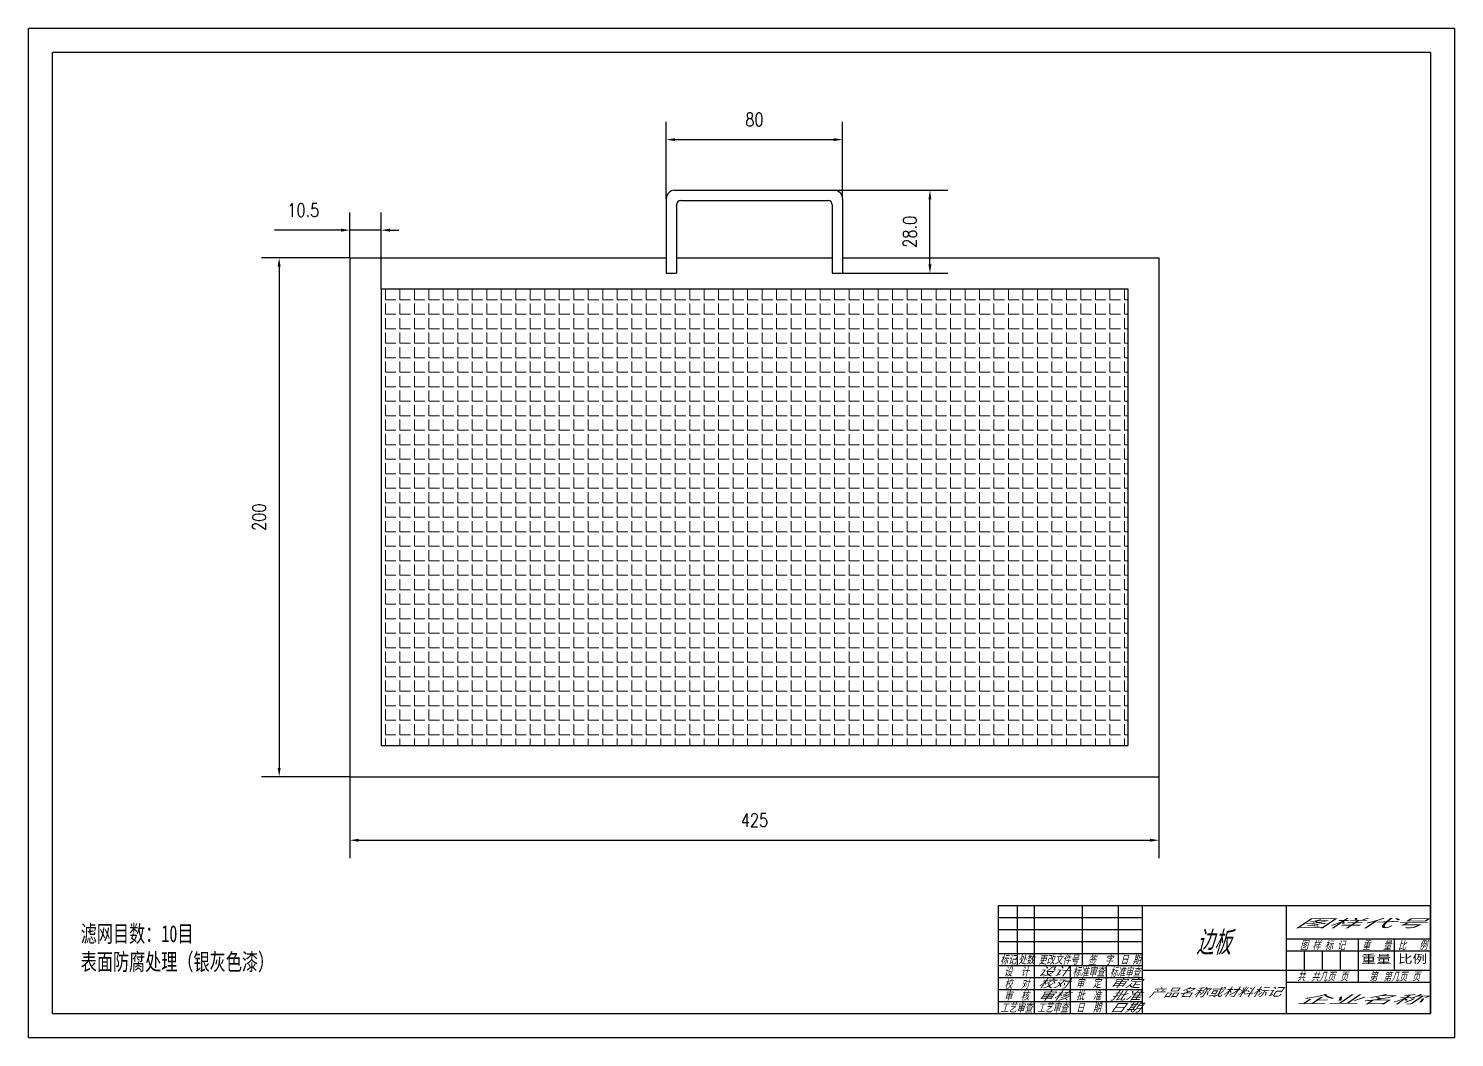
# Model space of a CAD drawing. Header units: millimetres. Extents: x -8604 to -3995, y 3123 to 6155.
# Drawn here: x -5632.3 to -5151.1, y 5046.4 to 5386.6 of the extents above; entities that cross this region are included whole.
import ezdxf
from ezdxf.enums import TextEntityAlignment as Align

# ---------------------------------------------------------------- set-up
doc = ezdxf.new("R2010")
doc.units = ezdxf.units.MM
doc.layers.get('DEFPOINTS').update_dxf_attribs({"color": 30})
for name, color, linetype in [('1轮廓实线层', 7, 'Continuous'), ('2细线层', 4, 'Continuous'), ('6文字层', 3, 'Continuous'), ('图框层', 7, 'Continuous'), ('标注', 1, 'Continuous')]:
    doc.layers.add(name, color=color, linetype=linetype)
doc.layers.add('尺寸标注', color=1, linetype='Continuous', lineweight=15)
doc.layers.add('画图', color=7, linetype='Continuous', lineweight=25)
doc.styles.add('gbeitc 3.5', font='gbeitc.shx', dxfattribs={"height": 7, "bigfont": 'gbcbig.shx'})
doc.styles.add('PC_TEXTSTYLE', font='isocp.shx', dxfattribs={"width": 0.8, "bigfont": 'hzfs.shx'})
doc.styles.add('TH_GBDIM', font='romans.shx', dxfattribs={"width": 0.8, "bigfont": 'gbcbig.shx'})
doc.styles.add('一比二', font='', dxfattribs={"width": 0.7, "height": 6})
doc.styles.get('一比二').set_extended_font_data('SimSun')
doc.dimstyles.new('TH_GBDIM', dxfattribs={"dimscale": 3, "dimtxt": 3.5, "dimasz": 2.5, "dimexe": 2, "dimexo": 0, "dimgap": 1.5, "dimtad": 1, "dimdec": 1, "dimzin": 0, "dimdsep": 46, "dimtxsty": 'TH_GBDIM', "dimcen": 2.5, "dimclrd": 130, "dimclre": 130, "dimclrt": 3, "dimadec": 0, "dimazin": 0, "dimtfac": 0.714286, "dimtdec": 1, "dimtmove": 0, "dimatfit": 3, "dimfxl": 1, "dimtzin": 0, "dimlwd": -1, "dimlwe": -1, "dimarcsym": 0})

# ---------------------------------------------------------------- blocks, each defined once
blk = doc.blocks.new('*D1586')
at = {"color": 130, "transparency": 16777216}
for p, q in [((-5523.82, 5309.29), (-5553.69, 5309.29)), ((-5547.69, 5306.29), (-5547.69, 5137.29)), ((-5523.82, 5134.29), (-5553.69, 5134.29))]:
    blk.add_line(p, q, dxfattribs=at)
for points in [[(-5548.19, 5306.29), (-5547.19, 5306.29), (-5547.69, 5309.29)], [(-5548.19, 5137.29), (-5547.19, 5137.29), (-5547.69, 5134.29)]]:
    blk.add_solid(points, dxfattribs=at)
at = {"layer": 'DEFPOINTS', "color": 0, "transparency": 16777216}
for p in [(-5523.82, 5309.29), (-5547.69, 5134.29), (-5523.82, 5134.29)]:
    blk.add_point(p, dxfattribs=at)
at = {"color": 3, "transparency": 16777216, "insert": (-5554.44, 5221.79), "char_height": 4.5, "attachment_point": 5, "rotation": 90, "style": 'TH_GBDIM'}
blk.add_mtext('200', dxfattribs=at)
blk = doc.blocks.new('*D1587')
at = {"color": 130, "transparency": 16777216}
for p, q in [((-5523.82, 5134.29), (-5523.82, 5106.88)), ((-5250.82, 5134.29), (-5250.82, 5106.88)), ((-5520.82, 5112.88), (-5253.82, 5112.88))]:
    blk.add_line(p, q, dxfattribs=at)
for points in [[(-5520.82, 5113.38), (-5520.82, 5112.38), (-5523.82, 5112.88)], [(-5253.82, 5113.38), (-5253.82, 5112.38), (-5250.82, 5112.88)]]:
    blk.add_solid(points, dxfattribs=at)
at = {"layer": 'DEFPOINTS', "color": 0, "transparency": 16777216}
for p in [(-5523.82, 5134.29), (-5250.82, 5134.29), (-5250.82, 5112.88)]:
    blk.add_point(p, dxfattribs=at)
at = {"color": 3, "transparency": 16777216, "insert": (-5387.32, 5119.63), "char_height": 4.5, "attachment_point": 5, "style": 'TH_GBDIM'}
blk.add_mtext('425', dxfattribs=at)
blk = doc.blocks.new('*D1588')
at = {"color": 130, "transparency": 16777216}
for p, q in [((-5523.82, 5309.29), (-5523.82, 5324.59)), ((-5513.32, 5298.79), (-5513.32, 5324.59)), ((-5526.82, 5318.59), (-5549.27, 5318.59)), ((-5513.32, 5318.59), (-5523.82, 5318.59)), ((-5510.32, 5318.59), (-5507.32, 5318.59))]:
    blk.add_line(p, q, dxfattribs=at)
for points in [[(-5526.82, 5319.09), (-5526.82, 5318.09), (-5523.82, 5318.59)], [(-5510.32, 5319.09), (-5510.32, 5318.09), (-5513.32, 5318.59)]]:
    blk.add_solid(points, dxfattribs=at)
at = {"layer": 'DEFPOINTS', "color": 0, "transparency": 16777216}
for p in [(-5523.82, 5318.59), (-5523.82, 5309.29), (-5513.32, 5298.79)]:
    blk.add_point(p, dxfattribs=at)
at = {"color": 3, "transparency": 16777216, "insert": (-5539.55, 5325.34), "char_height": 4.5, "attachment_point": 5, "style": 'TH_GBDIM'}
blk.add_mtext('10.5', dxfattribs=at)
blk = doc.blocks.new('*D1589')
at = {"color": 130, "transparency": 16777216}
for p, q in [((-5417.07, 5329.24), (-5417.07, 5355.12)), ((-5357.57, 5329.24), (-5357.57, 5355.12)), ((-5414.07, 5349.12), (-5360.57, 5349.12))]:
    blk.add_line(p, q, dxfattribs=at)
for points in [[(-5414.07, 5349.62), (-5414.07, 5348.62), (-5417.07, 5349.12)], [(-5360.57, 5349.62), (-5360.57, 5348.62), (-5357.57, 5349.12)]]:
    blk.add_solid(points, dxfattribs=at)
at = {"layer": 'DEFPOINTS', "color": 0, "transparency": 16777216}
for p in [(-5357.57, 5349.12), (-5417.07, 5329.24), (-5357.57, 5329.24)]:
    blk.add_point(p, dxfattribs=at)
at = {"color": 3, "transparency": 16777216, "insert": (-5387.32, 5355.87), "char_height": 4.5, "attachment_point": 5, "style": 'TH_GBDIM'}
blk.add_mtext('80', dxfattribs=at)
blk = doc.blocks.new('*D1590')
at = {"color": 130, "transparency": 16777216}
for p, q in [((-5360.37, 5332.04), (-5322.1, 5332.04)), ((-5328.1, 5307.04), (-5328.1, 5329.04)), ((-5357.57, 5304.04), (-5322.1, 5304.04))]:
    blk.add_line(p, q, dxfattribs=at)
for points in [[(-5328.6, 5329.04), (-5327.6, 5329.04), (-5328.1, 5332.04)], [(-5328.6, 5307.04), (-5327.6, 5307.04), (-5328.1, 5304.04)]]:
    blk.add_solid(points, dxfattribs=at)
at = {"layer": 'DEFPOINTS', "color": 0, "transparency": 16777216}
for p in [(-5360.37, 5332.04), (-5328.1, 5332.04), (-5357.57, 5304.04)]:
    blk.add_point(p, dxfattribs=at)
at = {"color": 3, "transparency": 16777216, "insert": (-5334.85, 5318.04), "char_height": 4.5, "attachment_point": 5, "rotation": 90, "style": 'TH_GBDIM'}
blk.add_mtext('28.0', dxfattribs=at)

msp = doc.modelspace()

# ---------------------------------------------------------------- hatches: boundary and pattern name
at = {"layer": '尺寸标注'}
h = msp.add_hatch(dxfattribs=at)
h.set_pattern_fill('ANGLE', color=256, scale=0.7, style=0)
h.set_pattern_definition([(0, (-21216.929, -733.6017), (0, 4.8895), [3.556, -1.3335]), (90, (-21216.929, -733.6017), (-4.8895, 3e-16), [3.556, -1.3335])])
h.paths.add_polyline_path([(-5513.32, 5298.79), (-5513.32, 5144.79), (-5261.32, 5144.79), (-5261.32, 5298.79)])

# ---------------------------------------------------------------- linework, layer by layer
at = {"layer": '1轮廓实线层'}
for p, q in [((-5305.02, 5054.48), (-5305.02, 5090.93)), ((-5305.02, 5054.48), (-5305.02, 5090.93)), ((-5305.02, 5090.93), (-5159.22, 5090.93)), ((-5298.54, 5070.68), (-5298.54, 5090.93)), ((-5292.87, 5070.68), (-5292.87, 5090.93)), ((-5276.67, 5070.68), (-5276.67, 5090.93)), ((-5264.52, 5070.68), (-5264.52, 5090.93)), ((-5207.82, 5079.59), (-5159.22, 5079.59)), ((-5171.37, 5069.06), (-5171.37, 5079.59)), ((-5305.02, 5074.73), (-5256.42, 5074.73)), ((-5207.82, 5075.54), (-5159.22, 5075.54)), ((-5305.02, 5070.68), (-5256.42, 5070.68)), ((-5292.87, 5054.48), (-5292.87, 5070.68)), ((-5268.57, 5054.48), (-5268.57, 5070.68)), ((-5256.42, 5069.06), (-5159.22, 5069.06)), ((-5207.82, 5065.01), (-5159.22, 5065.01)), ((-5305.02, 5054.48), (-5159.22, 5054.48))]:
    msp.add_line(p, q, dxfattribs=at)
at = {"layer": '2细线层'}
for p, q in [((-5632.26, 5046.38), (-5632.26, 5386.58)), ((-5151.12, 5386.58), (-5632.26, 5386.58)), ((-5151.12, 5386.58), (-5151.12, 5046.38)), ((-5305.02, 5086.88), (-5256.42, 5086.88)), ((-5305.02, 5066.63), (-5256.42, 5066.63)), ((-5305.02, 5062.58), (-5256.42, 5062.58)), ((-5305.02, 5058.53), (-5256.42, 5058.53)), ((-5632.26, 5046.38), (-5151.12, 5046.38))]:
    msp.add_line(p, q, dxfattribs=at)
at = {"layer": '2细线层', "color": 75}
for p, q in [((-5201.74, 5069.06), (-5201.74, 5075.54)), ((-5195.67, 5069.06), (-5195.67, 5075.54)), ((-5189.59, 5069.06), (-5189.59, 5075.54))]:
    msp.add_line(p, q, dxfattribs=at)
at = {"layer": '6文字层'}
for p, q in [((-5256.42, 5054.48), (-5256.42, 5090.93)), ((-5207.82, 5054.48), (-5207.82, 5090.93)), ((-5305.02, 5082.83), (-5256.42, 5082.83)), ((-5305.02, 5078.78), (-5256.42, 5078.78)), ((-5183.52, 5065.01), (-5183.52, 5079.59)), ((-5280.72, 5054.48), (-5280.72, 5070.68))]:
    msp.add_line(p, q, dxfattribs=at)
at = {"layer": '图框层'}
for p, q in [((-5624.16, 5054.48), (-5624.16, 5378.48)), ((-5159.22, 5378.48), (-5624.16, 5378.48)), ((-5159.22, 5378.48), (-5159.22, 5054.48)), ((-5159.22, 5054.48), (-5159.22, 5090.93)), ((-5624.16, 5054.48), (-5159.22, 5054.48))]:
    msp.add_line(p, q, dxfattribs=at)
at = {"layer": '画图', "ltscale": 0.4}
for p, q in [((-5414.27, 5332.04), (-5360.37, 5332.04)), ((-5417.07, 5329.24), (-5417.07, 5304.04)), ((-5413.57, 5327.14), (-5413.57, 5304.04)), ((-5412.17, 5328.54), (-5362.47, 5328.54)), ((-5361.07, 5327.14), (-5361.07, 5304.04)), ((-5357.57, 5329.24), (-5357.57, 5304.04)), ((-5523.82, 5309.29), (-5417.07, 5309.29)), ((-5523.82, 5309.29), (-5523.82, 5134.29)), ((-5413.57, 5309.29), (-5361.07, 5309.29)), ((-5357.57, 5309.29), (-5250.82, 5309.29)), ((-5250.82, 5309.29), (-5250.82, 5134.29)), ((-5417.07, 5304.04), (-5413.57, 5304.04)), ((-5361.07, 5304.04), (-5357.57, 5304.04)), ((-5513.32, 5298.79), (-5261.32, 5298.79)), ((-5513.32, 5298.79), (-5513.32, 5144.79)), ((-5261.32, 5298.79), (-5261.32, 5144.79)), ((-5513.32, 5144.79), (-5261.32, 5144.79)), ((-5523.82, 5134.29), (-5250.82, 5134.29))]:
    msp.add_line(p, q, dxfattribs=at)
for centre, radius, start, end in [((-5414.27, 5329.24), 2.8, 90, 180), ((-5360.37, 5329.24), 2.8, 0, 90), ((-5412.17, 5327.14), 1.4, 90, 180), ((-5362.47, 5327.14), 1.4, 0, 90)]:
    msp.add_arc(centre, radius, start, end, dxfattribs=at)

# ---------------------------------------------------------------- texts
at = {"layer": '6文字层', "style": 'gbeitc 3.5'}
for s, p in [(' 图 样 标 记 ', (-5195.67, 5077.56)), (' 重   量 ', (-5177.44, 5077.56)), (' 比   例 ', (-5165.29, 5077.56)), ('标记', (-5301.78, 5072.7)), ('处数', (-5295.7, 5072.7)), (' 更改文件号 ', (-5284.77, 5072.7)), (' 签  字 ', (-5270.6, 5072.6)), (' 日 期 ', (-5260.47, 5072.7)), (' 设  计 ', (-5298.94, 5068.65)), ('标准审查', (-5274.64, 5068.65)), ('共        页', (-5195.67, 5067.03)), ('第        页', (-5171.37, 5067.03)), (' 校  对 ', (-5298.86, 5064.5)), (' 审  核 ', (-5298.94, 5060.55)), ('批  准', (-5274.59, 5060.64)), (' 审  定 ', (-5274.67, 5064.75)), ('工艺审查', (-5298.94, 5056.5)), (' 日  期 ', (-5274.64, 5056.5))]:
    msp.add_text(s, height=2.7, dxfattribs=at).set_placement(p, align=Align.MIDDLE)
at = {"layer": '6文字层', "insert": (-5232.53, 5078.32), "char_height": 8.1, "width": 55.6147, "attachment_point": 5, "style": 'gbeitc 3.5'}
msp.add_mtext('边板', dxfattribs=at)
at = {"layer": '6文字层', "flags": 8}
for tag, height, style, width, p, p2 in [('图样代号', 2.7, 'gbeitc 3.5', 5.679585, (-5205.35, 5083.26), (-5162.06, 5083.26)), ('重量', 2.83, 'PC_TEXTSTYLE', 1.677923, (-5182.61, 5071.09), (-5172.46, 5071.09)), ('比例', 2.83, 'PC_TEXTSTYLE', 1.621993, (-5170.17, 5071.18), (-5160.36, 5071.18)), ('设计', 2.7, 'gbeitc 3.5', 2.757485, (-5291.87, 5066.99), (-5281.6, 5066.99)), ('标准审查', 2.7, 'gbeitc 3.5', 1.324627, (-5267.43, 5066.88), (-5257.21, 5066.88)), ('共几页', 2.7, 'gbeitc 3.5', 1.406257, (-5199.52, 5065.29), (-5191.52, 5065.29)), ('第几页', 2.7, 'gbeitc 3.5', 1.394065, (-5175.16, 5065.29), (-5167.23, 5065.29)), ('校对', 2.7, 'gbeitc 3.5', 2.71406, (-5291.87, 5062.96), (-5281.6, 5062.96)), ('审核', 2.7, 'gbeitc 3.5', 2.73642, (-5291.95, 5058.83), (-5281.6, 5058.83)), ('批准', 2.7, 'gbeitc 3.5', 2.738856, (-5267.51, 5058.83), (-5257.32, 5058.83)), ('审定', 2.7, 'gbeitc 3.5', 2.739657, (-5267.6, 5063.07), (-5257.32, 5063.07)), ('工艺审查', 2.7, 'gbeitc 3.5', 1.341797, (-5291.95, 5054.81), (-5281.6, 5054.81)), ('日期', 2.7, 'gbeitc 3.5', 2.844233, (-5267.82, 5054.81), (-5257.32, 5054.81)), ('企业名称', 2.7, 'gbeitc 3.5', 5.492466, (-5204.85, 5057.57), (-5162.65, 5057.57))]:
    msp.add_attdef(tag, text='', height=height, dxfattribs=dict(at, style=style, width=width)).set_placement(p, p2, align=Align.FIT)
at = {"layer": '6文字层', "style": 'gbeitc 3.5', "width": 2.547698, "flags": 8}
msp.add_attdef('产品名称或材料标记', text='', height=2.7, rotation=0.4655, dxfattribs=at).set_placement((-5254.51, 5059.82), (-5209.83, 5060.18), align=Align.FIT)
at = {"layer": '标注', "insert": (-5614.64, 5084.22), "char_height": 5.6956, "attachment_point": 1, "style": '一比二'}
msp.add_mtext_dynamic_manual_height_columns('滤网目数：10目\\P表面防腐处理（银灰色漆）', width=262.95, gutter_width=270, heights=[0], dxfattribs=at)

# ---------------------------------------------------------------- dimensions: what is measured, and where the dimension line sits
dim = msp.add_linear_dim(base=(-5357.57, 5349.12), p1=(-5417.07, 5329.24), p2=(-5357.57, 5329.24), text='80', dimstyle='TH_GBDIM', override={"dimtxt": 1.5, "dimasz": 1})
dim.commit()
dim.dimension.update_dxf_attribs({"geometry": '*D1589', "text_midpoint": (-5387.32, 5355.87)})
dim = msp.add_linear_dim(base=(-5328.1, 5332.04), p1=(-5357.57, 5304.04), p2=(-5360.37, 5332.04), angle=90, dimstyle='TH_GBDIM', override={"dimtxt": 1.5, "dimasz": 1})
dim.commit()
dim.dimension.update_dxf_attribs({"geometry": '*D1590', "text_midpoint": (-5334.85, 5318.04)})
dim = msp.add_linear_dim(base=(-5523.82, 5318.59), p1=(-5513.32, 5298.79), p2=(-5523.82, 5309.29), dimstyle='TH_GBDIM', override={"dimtxt": 1.5, "dimasz": 1})
dim.commit()
dim.dimension.update_dxf_attribs({"geometry": '*D1588', "text_midpoint": (-5539.55, 5318.59), "dimtype": 160})
dim = msp.add_linear_dim(base=(-5547.69, 5134.29), p1=(-5523.82, 5309.29), p2=(-5523.82, 5134.29), angle=90, text='200', dimstyle='TH_GBDIM', override={"dimtxt": 1.5, "dimasz": 1})
dim.commit()
dim.dimension.update_dxf_attribs({"geometry": '*D1586', "text_midpoint": (-5547.69, 5221.79), "dimtype": 160})
dim = msp.add_linear_dim(base=(-5250.82, 5112.88), p1=(-5523.82, 5134.29), p2=(-5250.82, 5134.29), text='425', dimstyle='TH_GBDIM', override={"dimtxt": 1.5, "dimasz": 1})
dim.commit()
dim.dimension.update_dxf_attribs({"geometry": '*D1587', "text_midpoint": (-5387.32, 5112.88), "dimtype": 160})

doc.saveas('drawing.dxf')
